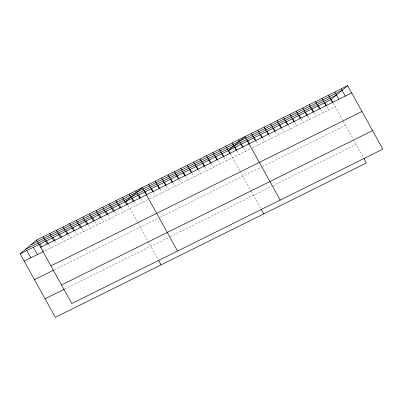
<?xml version="1.0" encoding="UTF-8"?>
<svg xmlns="http://www.w3.org/2000/svg" width="403" height="403" viewBox="0 0 403 403"><rect width="100%" height="100%" fill="white"/><g stroke="black" fill="none" stroke-linecap="round" stroke-linejoin="round"><path stroke-width="0.3" stroke-dasharray="2.02 1.51" d="M148.118 199.601L44.008 251.271L42.28 248.157M149.72 198.805L250.767 148.657M252.369 147.861L335.241 106.735M54.294 269.824L158.399 218.159M159.472 217.625L261.053 167.21M262.121 166.681L345.522 125.288M64.888 288.941L168.998 237.271M170.066 236.742L271.647 186.327M272.715 185.798L356.121 144.405M333.226 103.103L342.666 120.134M342.953 120.648L353.179 139.095M353.471 139.624L363.551 157.805M326.808 106.286L328.823 109.918M320.395 109.47L322.41 113.102M313.977 112.654L315.992 116.286M307.565 115.837L309.575 119.469M301.147 119.021L303.162 122.653M294.734 122.205L296.744 125.837M288.316 125.388L290.331 129.02M281.899 128.572L283.914 132.204M275.486 131.756L277.501 135.388M269.068 134.94L271.083 138.572M262.655 138.123L264.665 141.755M256.237 141.307L258.252 144.944M243.407 147.679L245.422 151.311M236.989 150.863L239.004 154.495M230.576 154.047L240.017 171.079M240.304 171.592L250.822 190.569M251.114 191.103L260.897 208.749M224.159 157.23L226.174 160.862M217.746 160.414L219.756 164.046M211.328 163.598L213.343 167.23M204.91 166.782L206.925 170.414M198.498 169.965L200.513 173.597M192.08 173.149L194.095 176.781M185.667 176.333L187.677 179.965M179.249 179.516L181.264 183.148M172.837 182.7L174.847 186.337M166.419 185.889L168.434 189.521M160.001 189.072L162.016 192.705M153.588 192.256L155.603 195.888M140.758 198.624L142.768 202.256M134.34 201.807L136.355 205.439M127.922 204.991L137.368 222.023M137.65 222.542L158.248 259.693M121.313 208.27L123.328 211.902M114.704 211.55L116.719 215.187M108.095 214.834L110.11 218.466M101.485 218.114L103.5 221.746M94.876 221.393L96.886 225.025M88.262 224.673L90.277 228.305M81.653 227.957L83.668 231.589M75.044 231.236L77.059 234.868M68.434 234.516L70.449 238.148M61.825 237.795L63.835 241.427M55.216 241.08L57.226 244.712M48.602 244.359L50.617 247.991"/><path stroke-width="0.6" d="M363.833 158.319L366.408 162.958L55.342 317.337L20.15 253.85L36.592 240.042L347.658 85.663L382.85 149.15L71.789 303.535L36.592 240.042M20.15 253.85L331.211 99.465L347.658 85.663M31.167 244.596L342.228 90.217M25.575 249.291L336.641 94.912M40.622 247.306L351.683 92.927M24.175 261.114L43.459 251.543M50.904 265.859L361.97 111.48M34.462 279.667L53.74 270.101M61.503 284.976L372.563 130.597M45.06 298.784L64.339 289.218M341.24 88.846L345.265 96.11M334.822 92.03L338.852 99.294M331.211 99.465L332.938 102.579M328.41 95.214L332.435 102.478M324.798 102.649L326.521 105.767M321.992 98.397L326.022 105.662M318.38 105.838L320.108 108.951M315.579 101.581L319.604 108.845M311.967 109.022L313.69 112.135M309.161 104.765L313.191 112.029M305.55 112.205L307.277 115.318M302.749 107.949L306.774 115.213M299.132 115.389L300.86 118.502M296.331 111.132L300.356 118.401M292.719 118.573L294.442 121.686M289.913 114.316L293.943 121.585M286.301 121.756L288.029 124.87M283.5 117.5L287.525 124.769M279.889 124.94L281.611 128.053M277.083 120.688L281.113 127.953M273.471 128.124L275.199 131.237M270.67 123.872L274.695 131.136M267.053 131.307L268.781 134.421M264.252 127.056L268.282 134.32M260.64 134.491L262.368 137.604M257.839 130.24L261.864 137.504M254.222 137.675L255.95 140.788M251.422 133.423L255.447 140.687M247.81 140.859L249.533 143.972M280.201 200.1L245.004 136.607L228.561 150.415L230.289 153.528M241.392 144.042L243.12 147.16M238.591 139.791L242.616 147.055M234.979 147.231L236.702 150.344M232.173 142.974L236.203 150.238M261.184 209.268L263.753 213.902M225.761 146.158L229.786 153.422M222.144 153.598L223.872 156.712M219.343 149.342L223.373 156.606M215.731 156.782L217.454 159.895M212.925 152.525L216.955 159.795M209.313 159.966L211.041 163.079M206.512 155.709L210.537 162.978M202.9 163.15L204.623 166.263M200.095 158.893L204.125 166.162M196.483 166.333L198.211 169.446M193.682 162.082L197.707 169.346M190.07 169.517L191.793 172.63M187.264 165.265L191.294 172.529M183.652 172.701L185.38 175.814M180.851 168.449L184.876 175.713M177.234 175.884L178.962 178.997M174.434 171.633L178.458 178.897M170.822 179.068L172.544 182.181M168.016 174.816L172.046 182.08M164.404 182.252L166.132 185.365M161.603 178L165.628 185.264M157.991 185.435L159.714 188.554M155.185 181.184L159.215 188.448M151.573 188.624L153.301 191.737M148.772 184.367L152.797 191.632M145.156 191.808L146.883 194.921M177.547 251.044L142.355 187.551L125.912 201.359L127.635 204.472M138.743 194.992L140.471 198.105M135.746 190.831L139.77 198.1M132.325 198.175L134.053 201.288M129.136 194.115L133.161 201.379M158.535 260.212L161.104 264.852M122.527 197.394L126.552 204.659M119.303 204.638L121.026 207.752M115.913 200.674L119.943 207.938M112.689 207.918L114.417 211.031M109.304 203.953L113.334 211.222M106.08 211.202L107.808 214.315M102.694 207.238L106.724 214.502M99.47 214.482L101.198 217.595M96.085 210.517L100.11 217.781M92.861 217.761L94.589 220.874M89.476 213.797L93.501 221.061M86.252 221.04L87.975 224.154M82.867 217.076L86.892 224.34M79.643 224.32L81.366 227.438M76.253 220.355L80.283 227.624M73.029 227.604L74.757 230.718M69.643 223.64L73.673 230.904M66.419 230.884L68.147 233.997M63.034 226.919L67.059 234.183M59.81 234.163L61.538 237.276M56.425 230.199L60.45 237.463M53.201 237.443L54.924 240.556M49.816 233.478L53.841 240.747M46.592 240.727L48.315 243.84M43.207 236.763L47.232 244.027M39.983 244.006L41.705 247.12M33.368 247.286L37.398 254.55M26.759 250.565L30.789 257.834"/></g></svg>
